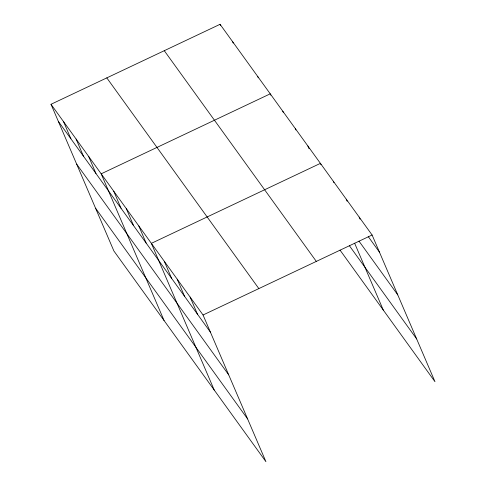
<?xml version="1.0" encoding="UTF-8"?>
<svg xmlns="http://www.w3.org/2000/svg" width="486" height="486" viewBox="0 0 486 486"><rect width="100%" height="100%" fill="white"/><g stroke="black" fill="none" stroke-linecap="round" stroke-linejoin="round"><path stroke-width="0.73" d="M51.012 104.283L203.051 314.995L265.933 461.7L113.894 250.989L51.012 104.283L220.067 24.3L372.106 235.011L434.988 381.717L340.042 250.132M203.051 314.995L372.106 235.011M368.236 236.585L379.432 252.106M358.996 241.147L397.767 294.874M349.391 245.722L416.654 338.942M164.28 50.696L316.319 261.407M106.805 77.888L258.844 288.599M58.344 121.379L210.377 332.09M76.673 164.147L228.712 374.864M95.56 208.215L247.599 418.926M359.184 217.102L360.065 219.15M346.263 199.193L347.138 201.24M333.335 181.278L333.925 182.645M321.003 164.736L320.414 163.369L151.359 243.352L214.235 390.058M354.634 243.207L383.29 310.074M307.869 145.988L309.041 148.722M295.33 128.602L295.913 129.969M282.785 111.221L283.368 112.588M270.83 95.201L270.24 93.834L101.185 173.818L164.068 320.523M257.702 76.454L258.285 77.821M232.612 41.687L233.201 43.054M220.067 24.3L220.656 25.667M190.129 297.086L197.456 314.181M177.208 279.177L184.534 296.266M164.28 261.261L171.613 278.357M138.814 225.972L146.146 243.067M126.275 208.585L133.601 225.68M113.73 191.205L121.057 208.294M88.646 156.437L95.973 173.526M76.102 139.051L83.428 156.146M63.557 121.67L70.883 138.759"/></g></svg>
